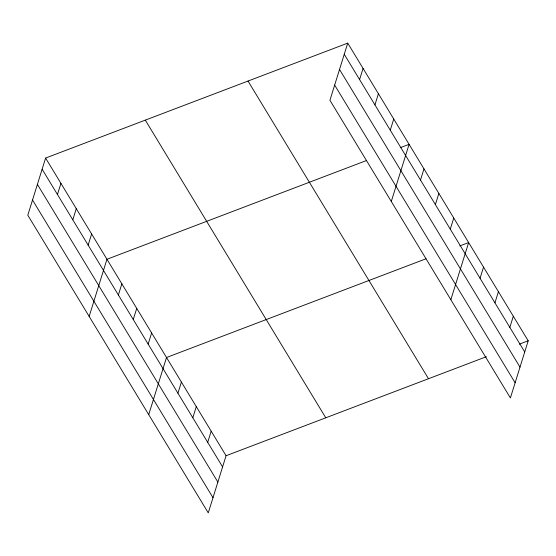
<?xml version="1.0" encoding="UTF-8"?>
<svg xmlns="http://www.w3.org/2000/svg" width="556" height="556" viewBox="0 0 556 556"><rect width="100%" height="100%" fill="white"/><g stroke="black" fill="none" stroke-linecap="round" stroke-linejoin="round"><path stroke-width="0.83" d="M45.599 158.057L27.8 215.207L208.271 512.882L226.07 455.732L45.599 158.057L347.729 43.118L528.2 340.793L510.401 397.943L329.93 100.268L347.729 43.118M57.463 194.524L60.938 183.362M72.801 219.822L76.276 208.667M88.147 245.126L91.622 233.965M89.162 316.413L106.96 259.27L366.473 160.538M118.372 294.986L121.847 283.824M133.259 319.54L136.734 308.385M148.153 344.101L151.628 332.947M148.716 414.651L166.515 357.501L426.028 258.776M177.927 393.217L181.402 382.062M192.821 417.778L196.296 406.617M207.708 442.333L211.183 431.178M359.593 79.578L363.068 68.423M374.932 104.882L378.407 93.728M390.27 130.187L393.745 119.026M391.292 201.474L409.091 144.331L400.244 147.694M420.503 180.047L423.978 168.885M435.39 204.601L438.865 193.446M450.277 229.162L453.759 218.001M450.846 299.705L468.645 242.562L459.798 245.926M480.057 278.278L483.532 267.116M494.944 302.832L498.419 291.678M509.838 327.394L513.313 316.232M226.07 455.732L486.389 356.702M519.353 344.157L528.2 340.793M344.254 54.279L524.725 351.955M339.528 69.451L519.999 367.127M334.656 85.089L515.127 382.764M248.025 81.051L428.495 378.726M145.304 120.131L325.774 417.806M42.124 169.219L222.595 466.894M37.398 184.397L217.869 482.066M32.526 200.028L212.997 497.703"/></g></svg>
